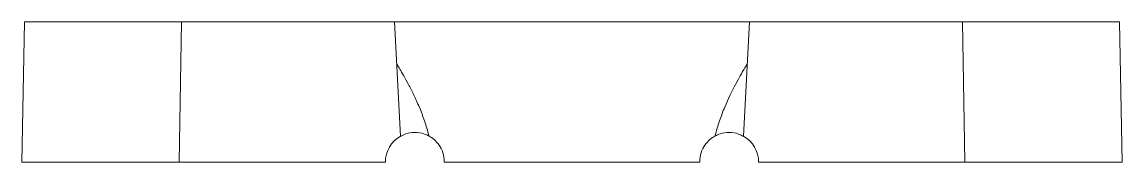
# Paper-space layout '_Bottom' of a CAD drawing. Header units: millimetres. Extents: x -21 to 21, y 0 to 5.3.
import ezdxf

# ---------------------------------------------------------------- set-up
doc = ezdxf.new("R2010")
doc.units = ezdxf.units.MM

psp = doc.layouts.new('_Bottom')

# ---------------------------------------------------------------- linework, layer by layer
at = {"color": 7, "linetype": 'Continuous', "lineweight": 15}
for p, q in [((-21, 0), (-20.907, 5.35)), ((-20.907, 5.35), (20.907, 5.35)), ((-14.908, 5.35), (-15.001, 0)), ((-6.78, 5.35), (-6.552, 0.985)), ((6.552, 0.985), (6.78, 5.35)), ((15.001, 0), (14.908, 5.35)), ((20.907, 5.35), (21, 0)), ((-21, 0), (-7.125, 0)), ((4.875, 0), (-4.875, 0)), ((7.125, 0), (21, 0))]:
    psp.add_line(p, q, dxfattribs=at)
for centre, start, end in [((-6, 0.005), 119.3637, 180.2546), ((6, 0.005), 359.7454, 60.6363)]:
    psp.add_arc(centre, 1.125, start, end, dxfattribs=at)
for points, knots in [([(-6.697, 3.755), (-6.697, 3.755), (-6.686, 3.737), (-6.643, 3.667), (-6.611, 3.614), (-6.53, 3.477), (-6.481, 3.394), (-6.371, 3.199), (-6.309, 3.086), (-6.178, 2.839), (-6.109, 2.705), (-5.969, 2.413), (-5.897, 2.255), (-5.759, 1.924), (-5.693, 1.75), (-5.569, 1.386), (-5.511, 1.192), (-5.463, 0.994)], [0, 0, 0, 0, 0.125, 0.125, 0.25, 0.25, 0.375, 0.375, 0.5, 0.5, 0.625, 0.625, 0.75, 0.75, 0.875, 0.875, 1, 1, 1, 1]), ([(5.463, 0.994), (5.511, 1.192), (5.569, 1.386), (5.693, 1.751), (5.76, 1.926), (5.969, 2.426), (6.113, 2.717), (6.31, 3.088), (6.371, 3.2), (6.481, 3.393), (6.53, 3.476), (6.61, 3.613), (6.643, 3.666), (6.686, 3.737), (6.697, 3.755), (6.697, 3.755)], [0, 0, 0, 0, 0.125, 0.125, 0.25, 0.25, 0.5, 0.5, 0.625, 0.625, 0.75, 0.75, 0.875, 0.875, 1, 1, 1, 1]), ([(-6.542, 0.973), (-6.477, 1.012), (-6.312, 1.109), (-5.991, 1.145), (-5.688, 1.102), (-5.52, 1.021), (-5.463, 0.994)], [0, 0, 0, 0, 0.202618, 0.506359, 0.831112, 1, 1, 1, 1]), ([(-4.875, 0), (-4.874, 0.122), (-4.894, 0.244), (-4.967, 0.465), (-5.019, 0.564), (-5.135, 0.731), (-5.2, 0.801), (-5.331, 0.913), (-5.398, 0.958), (-5.463, 0.994)], [0, 0, 0, 0, 0.25, 0.25, 0.5, 0.5, 0.75, 0.75, 1, 1, 1, 1]), ([(5.463, 0.994), (5.398, 0.958), (5.331, 0.913), (5.2, 0.8), (5.134, 0.731), (5.018, 0.564), (4.966, 0.464), (4.894, 0.243), (4.874, 0.122), (4.875, 0)], [0, 0, 0, 0, 0.25, 0.25, 0.5, 0.5, 0.75, 0.75, 1, 1, 1, 1]), ([(5.463, 0.994), (5.528, 1.024), (5.696, 1.104), (6.007, 1.145), (6.321, 1.107), (6.484, 1.009), (6.543, 0.974)], [0, 0, 0, 0, 0.190056, 0.493732, 0.818414, 1, 1, 1, 1])]:
    psp.add_open_spline(points, degree=3, knots=knots, dxfattribs=at)

doc.saveas('drawing.dxf')
